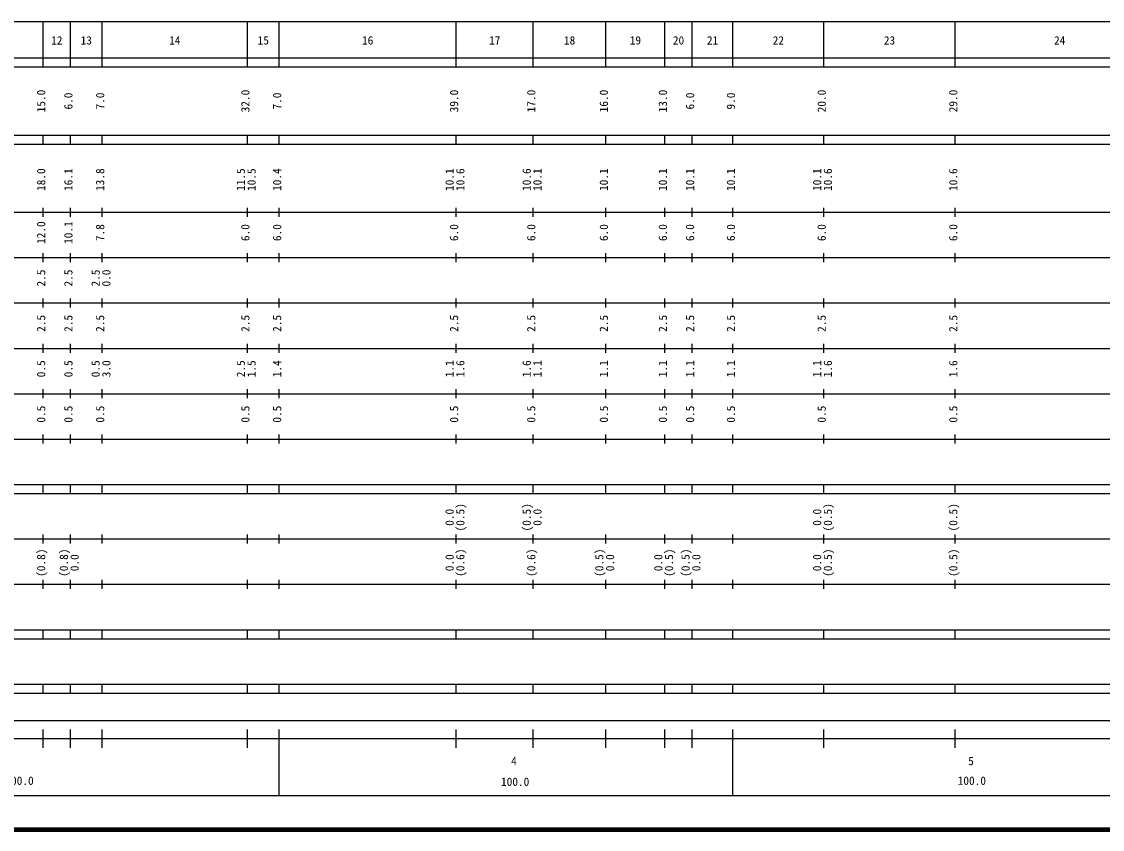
# Model space of a CAD drawing. Units: millimetres, scale not verified. Extents: x 40000 to 680000, y 20000 to 380000.
# Drawn here: x 211240 to 449408, y 20000 to 198000 of the extents above; entities that cross this region are included whole.
import ezdxf
from ezdxf.enums import TextEntityAlignment as Align

# ---------------------------------------------------------------- set-up
doc = ezdxf.new("R2010")
doc.units = ezdxf.units.MM
doc.header["$LTSCALE"] = 1000
doc.layers.add('M-TTL', color=2, linetype='Continuous', lineweight=140)
doc.layers.add('M-TTL-BAND', color=7, linetype='Continuous', lineweight=25)
doc.styles.add('ＭＳ ゴシック', font='')
doc.styles.get('ＭＳ ゴシック').set_extended_font_data('MS Gothic')

msp = doc.modelspace()

# ---------------------------------------------------------------- linework, layer by layer
at = {"layer": 'M-TTL'}
msp.add_line((40000, 20000), (680000, 20000), dxfattribs=at)
at = {"layer": 'M-TTL-BAND'}
for p, q in [((68000, 198000), (579000, 198000)), ((216000, 188000), (216000, 198000)), ((222000, 188000), (222000, 198000)), ((229000, 188000), (229000, 198000)), ((261000, 188000), (261000, 198000)), ((268000, 188000), (268000, 198000)), ((307000, 188000), (307000, 198000)), ((324000, 188000), (324000, 198000)), ((340000, 188000), (340000, 198000)), ((353000, 188000), (353000, 198000)), ((359000, 188000), (359000, 198000)), ((368000, 188000), (368000, 198000)), ((388000, 188000), (388000, 198000)), ((417000, 188000), (417000, 198000)), ((40000, 190000), (579000, 190000)), ((40000, 188000), (579000, 188000)), ((40000, 173000), (579000, 173000)), ((216000, 171000), (216000, 173000)), ((222000, 171000), (222000, 173000)), ((229000, 171000), (229000, 173000)), ((261000, 171000), (261000, 173000)), ((268000, 171000), (268000, 173000)), ((307000, 171000), (307000, 173000)), ((324000, 171000), (324000, 173000)), ((340000, 171000), (340000, 173000)), ((353000, 171000), (353000, 173000)), ((359000, 171000), (359000, 173000)), ((368000, 171000), (368000, 173000)), ((388000, 171000), (388000, 173000)), ((417000, 171000), (417000, 173000)), ((40000, 171000), (579000, 171000)), ((40000, 156000), (579000, 156000)), ((216000, 155000), (216000, 157000)), ((222000, 155000), (222000, 157000)), ((229000, 155000), (229000, 157000)), ((261000, 155000), (261000, 157000)), ((268000, 155000), (268000, 157000)), ((307000, 155000), (307000, 157000)), ((324000, 155000), (324000, 157000)), ((340000, 155000), (340000, 157000)), ((353000, 155000), (353000, 157000)), ((359000, 155000), (359000, 157000)), ((368000, 155000), (368000, 157000)), ((388000, 155000), (388000, 157000)), ((417000, 155000), (417000, 157000)), ((46000, 146000), (579000, 146000)), ((216000, 145000), (216000, 147000)), ((222000, 145000), (222000, 147000)), ((229000, 145000), (229000, 147000)), ((261000, 145000), (261000, 147000)), ((268000, 145000), (268000, 147000)), ((307000, 145000), (307000, 147000)), ((324000, 145000), (324000, 147000)), ((340000, 145000), (340000, 147000)), ((353000, 145000), (353000, 147000)), ((359000, 145000), (359000, 147000)), ((368000, 145000), (368000, 147000)), ((388000, 145000), (388000, 147000)), ((417000, 145000), (417000, 147000)), ((52000, 136000), (579000, 136000)), ((216000, 135000), (216000, 137000)), ((222000, 135000), (222000, 137000)), ((229000, 135000), (229000, 137000)), ((261000, 135000), (261000, 137000)), ((268000, 135000), (268000, 137000)), ((307000, 135000), (307000, 137000)), ((324000, 135000), (324000, 137000)), ((340000, 135000), (340000, 137000)), ((353000, 135000), (353000, 137000)), ((359000, 135000), (359000, 137000)), ((368000, 135000), (368000, 137000)), ((388000, 135000), (388000, 137000)), ((417000, 135000), (417000, 137000)), ((216000, 125000), (216000, 127000)), ((222000, 125000), (222000, 127000)), ((229000, 125000), (229000, 127000)), ((261000, 125000), (261000, 127000)), ((268000, 125000), (268000, 127000)), ((307000, 125000), (307000, 127000)), ((324000, 125000), (324000, 127000)), ((340000, 125000), (340000, 127000)), ((353000, 125000), (353000, 127000)), ((359000, 125000), (359000, 127000)), ((368000, 125000), (368000, 127000)), ((388000, 125000), (388000, 127000)), ((417000, 125000), (417000, 127000)), ((46000, 126000), (579000, 126000)), ((216000, 115000), (216000, 117000)), ((222000, 115000), (222000, 117000)), ((229000, 115000), (229000, 117000)), ((261000, 115000), (261000, 117000)), ((268000, 115000), (268000, 117000)), ((307000, 115000), (307000, 117000)), ((324000, 115000), (324000, 117000)), ((340000, 115000), (340000, 117000)), ((353000, 115000), (353000, 117000)), ((359000, 115000), (359000, 117000)), ((368000, 115000), (368000, 117000)), ((388000, 115000), (388000, 117000)), ((417000, 115000), (417000, 117000)), ((52000, 116000), (579000, 116000)), ((46000, 106000), (579000, 106000)), ((216000, 105000), (216000, 107000)), ((222000, 105000), (222000, 107000)), ((229000, 105000), (229000, 107000)), ((261000, 105000), (261000, 107000)), ((268000, 105000), (268000, 107000)), ((307000, 105000), (307000, 107000)), ((324000, 105000), (324000, 107000)), ((340000, 105000), (340000, 107000)), ((353000, 105000), (353000, 107000)), ((359000, 105000), (359000, 107000)), ((368000, 105000), (368000, 107000)), ((388000, 105000), (388000, 107000)), ((417000, 105000), (417000, 107000)), ((40000, 96000), (579000, 96000)), ((216000, 94000), (216000, 96000)), ((222000, 94000), (222000, 96000)), ((229000, 94000), (229000, 96000)), ((261000, 94000), (261000, 96000)), ((268000, 94000), (268000, 96000)), ((307000, 94000), (307000, 96000)), ((324000, 94000), (324000, 96000)), ((340000, 94000), (340000, 96000)), ((353000, 94000), (353000, 96000)), ((359000, 94000), (359000, 96000)), ((368000, 94000), (368000, 96000)), ((388000, 94000), (388000, 96000)), ((417000, 94000), (417000, 96000)), ((40000, 94000), (579000, 94000)), ((49000, 84000), (579000, 84000)), ((216000, 83000), (216000, 85000)), ((222000, 83000), (222000, 85000)), ((229000, 83000), (229000, 85000)), ((261000, 83000), (261000, 85000)), ((268000, 83000), (268000, 85000)), ((307000, 83000), (307000, 85000)), ((324000, 83000), (324000, 85000)), ((340000, 83000), (340000, 85000)), ((353000, 83000), (353000, 85000)), ((359000, 83000), (359000, 85000)), ((368000, 83000), (368000, 85000)), ((388000, 83000), (388000, 85000)), ((417000, 83000), (417000, 85000)), ((40000, 74000), (579000, 74000)), ((216000, 73000), (216000, 75000)), ((222000, 73000), (222000, 75000)), ((229000, 73000), (229000, 75000)), ((261000, 73000), (261000, 75000)), ((268000, 73000), (268000, 75000)), ((307000, 73000), (307000, 75000)), ((324000, 73000), (324000, 75000)), ((340000, 73000), (340000, 75000)), ((353000, 73000), (353000, 75000)), ((359000, 73000), (359000, 75000)), ((368000, 73000), (368000, 75000)), ((388000, 73000), (388000, 75000)), ((417000, 73000), (417000, 75000)), ((40000, 64000), (579000, 64000)), ((40000, 62000), (579000, 62000)), ((216000, 62000), (216000, 64000)), ((222000, 62000), (222000, 64000)), ((229000, 62000), (229000, 64000)), ((261000, 62000), (261000, 64000)), ((268000, 62000), (268000, 64000)), ((307000, 62000), (307000, 64000)), ((324000, 62000), (324000, 64000)), ((340000, 62000), (340000, 64000)), ((353000, 62000), (353000, 64000)), ((359000, 62000), (359000, 64000)), ((368000, 62000), (368000, 64000)), ((388000, 62000), (388000, 64000)), ((417000, 62000), (417000, 64000)), ((40000, 52000), (579000, 52000)), ((216000, 50000), (216000, 52000)), ((222000, 50000), (222000, 52000)), ((229000, 50000), (229000, 52000)), ((261000, 50000), (261000, 52000)), ((268000, 50000), (268000, 52000)), ((307000, 50000), (307000, 52000)), ((324000, 50000), (324000, 52000)), ((340000, 50000), (340000, 52000)), ((353000, 50000), (353000, 52000)), ((359000, 50000), (359000, 52000)), ((368000, 50000), (368000, 52000)), ((388000, 50000), (388000, 52000)), ((417000, 50000), (417000, 52000)), ((40000, 50000), (579000, 50000)), ((71000, 44000), (569000, 44000)), ((216000, 38000), (216000, 42000)), ((222000, 38000), (222000, 42000)), ((229000, 38000), (229000, 42000)), ((261000, 38000), (261000, 42000)), ((268000, 27500), (268000, 42000)), ((307000, 38000), (307000, 42000)), ((324000, 38000), (324000, 42000)), ((340000, 38000), (340000, 42000)), ((353000, 38000), (353000, 42000)), ((359000, 38000), (359000, 42000)), ((368000, 27500), (368000, 42000)), ((388000, 38000), (388000, 42000)), ((417000, 38000), (417000, 42000)), ((40000, 40000), (579000, 40000)), ((68000, 27500), (579000, 27500))]:
    msp.add_line(p, q, dxfattribs=at)

# ---------------------------------------------------------------- texts
at = {"layer": 'M-TTL-BAND', "style": 'ＭＳ ゴシック'}
for s, p in [('12', (219000, 192405)), ('13', (225500, 192405)), ('14', (245000, 192405)), ('15', (264500, 192405)), ('16', (287500, 192405)), ('17', (315500, 192405)), ('18', (332000, 192405)), ('19', (346500, 192405)), ('20', (356000, 192405)), ('21', (363500, 192405)), ('22', (378000, 192405)), ('23', (402500, 192405)), ('24', (440000, 192405)), ('4', (319737, 33584)), ('5', (420453, 33584)), ('100.0', (210792, 29268)), ('100.0', (320000, 29033)), ('100.0', (420644, 29268))]:
    msp.add_text(s, height=1833, dxfattribs=at).set_placement(p, align=Align.BOTTOM_CENTER)
for s, p in [('15.0', (217000, 180500)), ('6.0', (223000, 180500)), ('7.0', (230000, 180500)), ('32.0', (262000, 180500)), ('7.0', (269000, 180500)), ('39.0', (308000, 180500)), ('17.0', (325000, 180500)), ('16.0', (341000, 180500)), ('13.0', (354000, 180500)), ('6.0', (360000, 180500)), ('9.0', (369000, 180500)), ('20.0', (389000, 180500)), ('29.0', (418000, 180500)), ('18.0', (217000, 163174)), ('16.1', (223000, 163174)), ('13.8', (230000, 163174)), ('11.5', (261000, 163174)), ('10.5', (263370, 163174)), ('10.4', (269000, 163174)), ('10.1', (307000, 163174)), ('10.6', (309370, 163174)), ('10.6', (324000, 163174)), ('10.1', (326370, 163174)), ('10.1', (341000, 163174)), ('10.1', (354000, 163174)), ('10.1', (360000, 163174)), ('10.1', (369000, 163174)), ('10.1', (388000, 163174)), ('10.6', (390370, 163174)), ('10.6', (418000, 163174)), ('12.0', (217000, 151500)), ('10.1', (223000, 151500)), ('7.8', (230000, 151500)), ('6.0', (262000, 151500)), ('6.0', (269000, 151500)), ('6.0', (308000, 151500)), ('6.0', (325000, 151500)), ('6.0', (341000, 151500)), ('6.0', (354000, 151500)), ('6.0', (360000, 151500)), ('6.0', (369000, 151500)), ('6.0', (389000, 151500)), ('6.0', (418000, 151500)), ('2.5', (217000, 141500)), ('2.5', (223000, 141500)), ('2.5', (229000, 141500)), ('0.0', (231370, 141500)), ('2.5', (217000, 131500)), ('2.5', (223000, 131500)), ('2.5', (230000, 131500)), ('2.5', (262000, 131500)), ('2.5', (269000, 131500)), ('2.5', (308000, 131500)), ('2.5', (325000, 131500)), ('2.5', (341000, 131500)), ('2.5', (354000, 131500)), ('2.5', (360000, 131500)), ('2.5', (369000, 131500)), ('2.5', (389000, 131500)), ('2.5', (418000, 131500)), ('0.5', (217000, 121500)), ('0.5', (223000, 121500)), ('0.5', (229000, 121500)), ('3.0', (231370, 121500)), ('2.5', (261000, 121500)), ('1.5', (263370, 121500)), ('1.4', (269000, 121500)), ('1.1', (307000, 121500)), ('1.6', (309370, 121500)), ('1.6', (324000, 121500)), ('1.1', (326370, 121500)), ('1.1', (341000, 121500)), ('1.1', (354000, 121500)), ('1.1', (360000, 121500)), ('1.1', (369000, 121500)), ('1.1', (388000, 121500)), ('1.6', (390370, 121500)), ('1.6', (418000, 121500)), ('0.5', (217000, 111500)), ('0.5', (223000, 111500)), ('0.5', (230000, 111500)), ('0.5', (262000, 111500)), ('0.5', (269000, 111500)), ('0.5', (308000, 111500)), ('0.5', (325000, 111500)), ('0.5', (341000, 111500)), ('0.5', (354000, 111500)), ('0.5', (360000, 111500)), ('0.5', (369000, 111500)), ('0.5', (389000, 111500)), ('0.5', (418000, 111500)), ('(0.5)', (309370, 88764)), ('(0.5)', (324000, 88764)), ('(0.5)', (390370, 88764)), ('(0.5)', (418000, 88764)), ('0.0', (307000, 88764)), ('0.0', (326370, 88764)), ('0.0', (388000, 88764)), ('(0.8)', (217000, 78764)), ('(0.8)', (222000, 78764)), ('(0.6)', (309370, 78764)), ('(0.6)', (325000, 78764)), ('(0.5)', (340000, 78764)), ('(0.5)', (355370, 78764)), ('(0.5)', (359000, 78764)), ('(0.5)', (390370, 78764)), ('(0.5)', (418000, 78764)), ('0.0', (224370, 78764)), ('0.0', (307000, 78764)), ('0.0', (342370, 78764)), ('0.0', (353000, 78764)), ('0.0', (361370, 78764)), ('0.0', (388000, 78764))]:
    msp.add_text(s, height=1833, rotation=90, dxfattribs=at).set_placement(p, align=Align.BOTTOM_CENTER)

doc.saveas('drawing.dxf')
